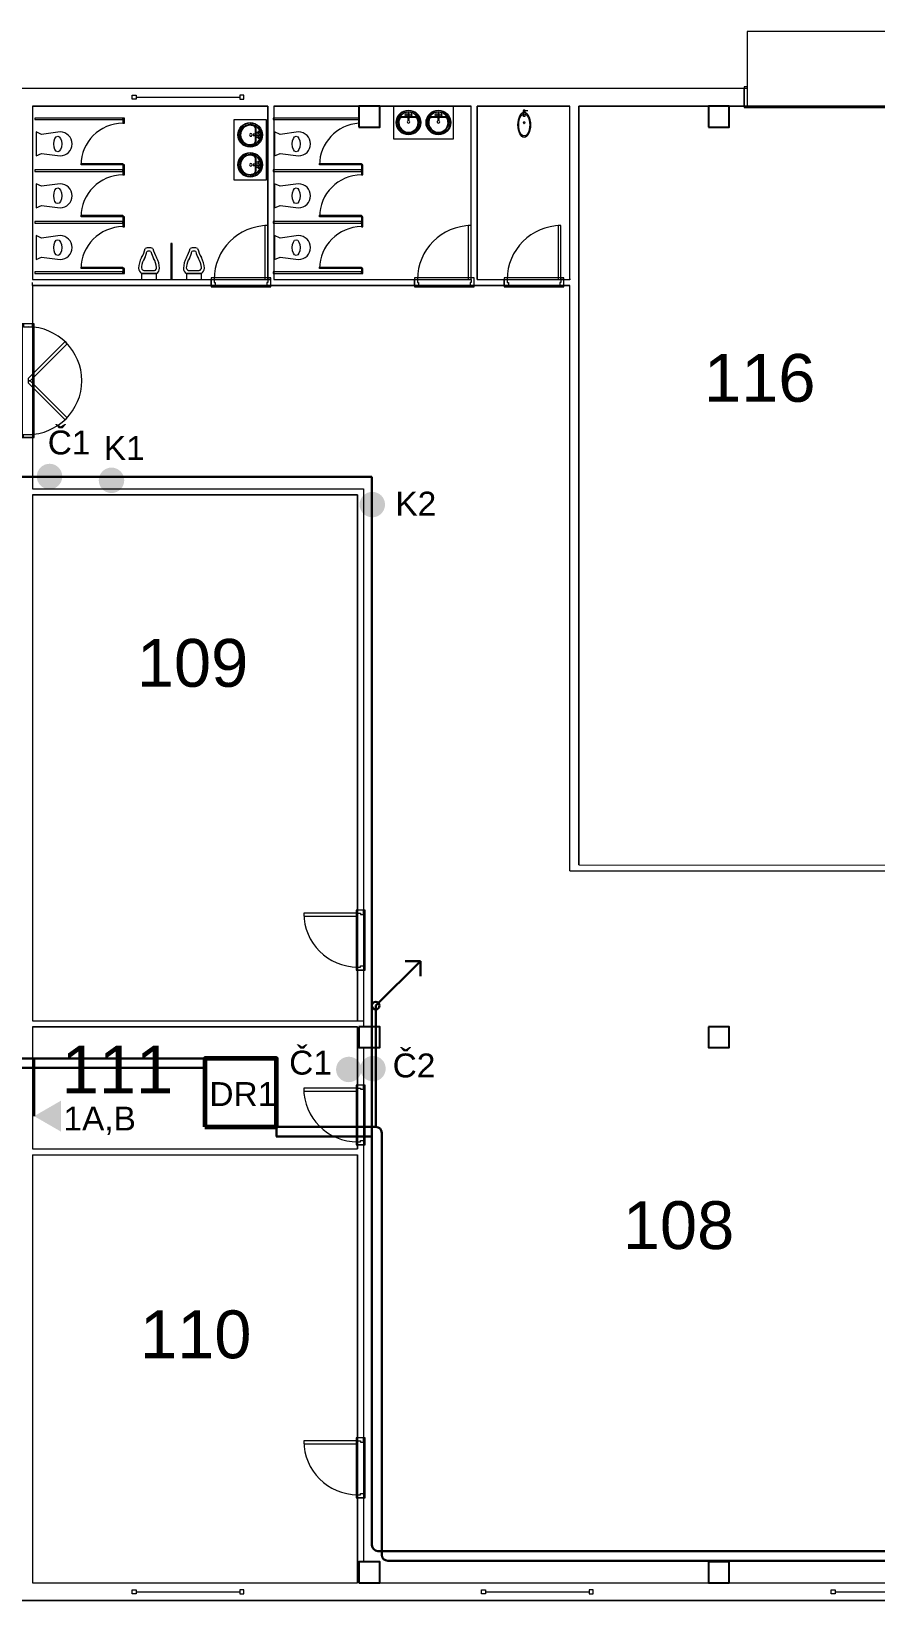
# Model space of a CAD drawing. Extents: x 23 to 125, y 27 to 85.
# Drawn here: x 48.46 to 62.58, y 59.22 to 85.47 of the extents above; entities that cross this region are included whole.
import ezdxf

# ---------------------------------------------------------------- set-up
doc = ezdxf.new("R2010")
doc.units = 0
doc.header["$LTSCALE"] = 1.485
doc.header["$MEASUREMENT"] = 0
doc.layers.get('0').update_dxf_attribs({"linetype": 'CONTINUOUS'})
for name, color, linetype, lineweight in [('bezpečnost', 5, 'CONTINUOUS', 30), ('kabely', 1, 'CONTINUOUS', 30), ('výplně', 1, 'CONTINUOUS', 18)]:
    doc.layers.add(name, color=color, linetype=linetype, lineweight=lineweight)
for name, color, linetype in [('DVEřE', 7, 'CONTINUOUS'), ('NADSTANDARDNí_úPRAVY', 7, 'CONTINUOUS'), ('NEMOBILNí_VYBAVENí', 7, 'CONTINUOUS'), ('PLášť_BUDOVY', 7, 'CONTINUOUS'), ('PříPOJKA', 7, 'CONTINUOUS'), ('ZEď', 7, 'CONTINUOUS')]:
    doc.layers.add(name, color=color, linetype=linetype)
doc.styles.get("Standard").update_dxf_attribs({"font": 'arial.ttf', "height": 0.4})

# ---------------------------------------------------------------- blocks, each defined once
blk = doc.blocks.new('*U54')
at = {"layer": 'NADSTANDARDNí_úPRAVY', "color": 7, "linetype": 'Continuous'}
blk.add_lwpolyline([(-0.107, -0.176), (0.243, -0.176), (0.243, 0.174), (-0.107, 0.174)], close=True, dxfattribs=at)
blk = doc.blocks.new('*U55')
at = {"color": 0, "linetype": 'ByBlock', "lineweight": -2, "transparency": 16777216}
for p in [(29.2205, 24.35), (35.0646, 24.35), (29.2205, 0), (35.0646, 0)]:
    blk.add_blockref('*U54', p, dxfattribs=at)
blk = doc.blocks.new('*U56')
blk.add_lwpolyline([(-0.175, 0.175), (-0.175, -0.175), (0.175, -0.175), (0.175, 0.175)], close=True)
blk = doc.blocks.new('*U57')
at = {"color": 0, "linetype": 'ByBlock', "lineweight": -2, "transparency": 16777216}
for p in [(29.2205, 0), (35.0646, 0)]:
    blk.add_blockref('*U56', p, dxfattribs=at)

msp = doc.modelspace()

# ---------------------------------------------------------------- hatches: boundary and pattern name
at = {"layer": 'bezpečnost'}
h = msp.add_hatch(color=5, dxfattribs=at)
h.dxf.hatch_style = 1
edge = h.paths.add_edge_path()
edge.add_arc((48.767, 78.021), 0.213, 0, 360)
h = msp.add_hatch(color=5, dxfattribs=at)
h.dxf.hatch_style = 1
edge = h.paths.add_edge_path()
edge.add_arc((49.803, 77.957), 0.213, 0, 360)
h = msp.add_hatch(color=5, dxfattribs=at)
h.dxf.hatch_style = 1
edge = h.paths.add_edge_path()
edge.add_arc((54.164, 77.551), 0.213, 0, 360)
h = msp.add_hatch(color=5, dxfattribs=at)
h.dxf.hatch_style = 1
edge = h.paths.add_edge_path()
edge.add_arc((53.771, 68.102), 0.213, 0, 360)
h = msp.add_hatch(color=5, dxfattribs=at)
h.dxf.hatch_style = 1
edge = h.paths.add_edge_path()
edge.add_arc((54.175, 68.116), 0.213, 0, 360)
at = {"layer": 'kabely'}
msp.add_hatch(color=1, dxfattribs=at).paths.add_polyline_path([(48.51, 67.321), (48.96, 67.061), (48.96, 67.581)])

# ---------------------------------------------------------------- linework, layer by layer
at = {"layer": 'bezpečnost'}
for p, q in [((48.727, 78.014), (48.042, 78.014)), ((54.158, 78.014), (48.727, 78.014)), ((54.158, 73.302), (54.158, 78.014)), ((54.158, 66.983), (54.158, 73.302)), ((49.505, 68.127), (30.626, 68.127)), ((51.363, 68.127), (32.053, 68.127)), ((52.558, 66.983), (54.158, 66.983)), ((52.563, 67.141), (52.563, 66.983)), ((54.158, 66.983), (54.158, 60.146)), ((54.258, 60.046), (63.705, 60.046))]:
    msp.add_line(p, q, dxfattribs=at)
msp.add_arc((54.258, 60.146), 0.1, 180, 270, dxfattribs=at)
at = {"layer": 'DVEřE', "color": 1, "lineweight": 60}
msp.add_lwpolyline([(51.363, 67.141), (52.563, 67.141), (52.563, 68.285), (51.363, 68.285)], close=True, dxfattribs=at)
at = {"layer": 'kabely'}
for p, q in [((54.222, 69.17), (54.968, 69.912)), ((54.713, 69.911), (54.968, 69.912)), ((54.968, 69.912), (54.968, 69.662)), ((54.222, 67.141), (54.222, 69.17)), ((51.363, 68.285), (32.307, 68.285)), ((51.363, 68.285), (48.509, 68.285)), ((48.509, 68.285), (48.509, 67.323))]:
    msp.add_line(p, q, dxfattribs=at)
at = {"layer": 'kabely', "color": 1, "lineweight": 30}
for p, q in [((52.563, 67.141), (54.222, 67.141)), ((54.322, 67.041), (54.322, 59.983)), ((54.422, 59.883), (118.346, 59.883)), ((54.422, 59.883), (64.522, 59.883))]:
    msp.add_line(p, q, dxfattribs=at)
at = {"layer": 'kabely'}
msp.add_circle((54.222, 69.17), 0.0642, dxfattribs=at)
at = {"layer": 'kabely', "color": 1, "lineweight": 30}
for centre, start, end in [((54.222, 67.041), 0, 90), ((54.422, 59.983), 180, 270)]:
    msp.add_arc(centre, 0.1, start, end, dxfattribs=at)
at = {"layer": 'NEMOBILNí_VYBAVENí', "color": 9, "linetype": 'Continuous', "lineweight": 0}
for points in [[(48.519, 84.017), (48.519, 83.992), (49.994, 83.992), (49.994, 84.017)], [(49.994, 84.017), (49.994, 83.934), (50.019, 83.934), (50.019, 84.017)], [(49.994, 83.259), (49.994, 83.234), (49.294, 83.234), (49.294, 83.259)], [(49.994, 83.234), (49.994, 83.15), (50.019, 83.15), (50.019, 83.234)], [(53.981, 83.259), (53.981, 83.234), (53.281, 83.234), (53.281, 83.259)], [(53.981, 83.234), (53.981, 83.15), (54.006, 83.15), (54.006, 83.234)], [(48.519, 83.15), (48.519, 83.125), (49.994, 83.125), (49.994, 83.15)], [(49.994, 83.15), (49.994, 83.067), (50.019, 83.067), (50.019, 83.15)], [(52.506, 83.15), (52.506, 83.125), (53.981, 83.125), (53.981, 83.15)], [(53.981, 83.15), (53.981, 83.067), (54.006, 83.067), (54.006, 83.15)], [(48.519, 82.284), (48.519, 82.259), (49.994, 82.259), (49.994, 82.284)], [(49.994, 82.392), (49.994, 82.367), (49.294, 82.367), (49.294, 82.392)], [(49.994, 82.367), (49.994, 82.284), (50.019, 82.284), (50.019, 82.367)], [(49.994, 82.284), (49.994, 82.2), (50.019, 82.2), (50.019, 82.284)], [(52.506, 82.284), (52.506, 82.259), (53.981, 82.259), (53.981, 82.284)], [(53.981, 82.392), (53.981, 82.367), (53.281, 82.367), (53.281, 82.392)], [(53.981, 82.367), (53.981, 82.284), (54.006, 82.284), (54.006, 82.367)], [(53.981, 82.284), (53.981, 82.2), (54.006, 82.2), (54.006, 82.284)], [(48.519, 81.417), (49.994, 81.417), (49.994, 81.442), (48.519, 81.442)], [(49.994, 81.525), (49.994, 81.5), (49.294, 81.5), (49.294, 81.525)], [(49.994, 81.5), (49.994, 81.417), (50.019, 81.417), (50.019, 81.5)], [(52.506, 81.417), (53.981, 81.417), (53.981, 81.442), (52.506, 81.442)], [(53.981, 81.525), (53.981, 81.5), (53.281, 81.5), (53.281, 81.525)], [(53.981, 81.5), (53.981, 81.417), (54.006, 81.417), (54.006, 81.5)]]:
    msp.add_lwpolyline(points, close=True, dxfattribs=at)
msp.add_lwpolyline([(53.939, 84.017), (52.506, 84.017), (52.506, 83.992), (53.939, 83.992)], dxfattribs=at)
for centre, start_param in [((50.007, 83.233), 4.730223), ((53.994, 83.233), 4.788959), ((50.007, 82.367), 4.730223), ((53.994, 82.367), 4.730223), ((50.007, 81.5), 4.730223), ((53.994, 81.5), 4.730223)]:
    msp.add_ellipse(centre, major_axis=(-0.713, 0), ratio=0.982456, start_param=start_param, end_param=6.28305, dxfattribs=at)
at = {"layer": 'PLášť_BUDOVY', "color": 7, "linetype": 'Continuous', "lineweight": 0}
for p, q in [((24.419, 84.517), (60.432, 84.517)), ((50.215, 84.365), (51.948, 84.365)), ((60.382, 84.217), (60.382, 84.517)), ((48.482, 84.217), (48.482, 81.317)), ((48.482, 84.217), (52.419, 84.217)), ((52.419, 84.217), (52.419, 81.317)), ((52.519, 84.217), (52.519, 81.317)), ((52.519, 84.217), (55.819, 84.217)), ((55.919, 84.217), (57.469, 84.217)), ((57.469, 81.317), (57.469, 84.217)), ((57.619, 84.217), (63.919, 84.217)), ((48.482, 81.317), (52.469, 81.317)), ((48.482, 81.217), (57.469, 81.217)), ((48.482, 81.217), (48.482, 77.817)), ((51.469, 81.217), (51.469, 81.317)), ((51.469, 81.317), (51.519, 81.317)), ((51.469, 81.217), (51.469, 81.317)), ((51.519, 81.217), (51.469, 81.217)), ((51.519, 81.317), (51.519, 81.267)), ((51.519, 81.267), (51.539, 81.267)), ((51.539, 81.217), (51.519, 81.217)), ((51.539, 81.267), (51.539, 81.217)), ((52.419, 81.267), (52.399, 81.267)), ((52.399, 81.267), (52.399, 81.217)), ((52.399, 81.217), (52.419, 81.217)), ((52.469, 81.317), (52.419, 81.317)), ((52.419, 81.307), (52.419, 81.267)), ((52.419, 81.217), (52.469, 81.217)), ((52.469, 81.217), (52.469, 81.317)), ((52.469, 81.217), (52.469, 81.317)), ((52.519, 81.317), (55.819, 81.317)), ((54.869, 81.217), (54.869, 81.317)), ((54.869, 81.317), (54.919, 81.317)), ((54.869, 81.217), (54.869, 81.317)), ((54.919, 81.217), (54.869, 81.217)), ((54.919, 81.317), (54.919, 81.267)), ((54.919, 81.267), (54.939, 81.267)), ((54.939, 81.217), (54.919, 81.217)), ((54.939, 81.267), (54.939, 81.217)), ((55.819, 81.267), (55.799, 81.267)), ((55.799, 81.267), (55.799, 81.217)), ((55.799, 81.217), (55.819, 81.217)), ((55.819, 81.317), (55.819, 81.267)), ((55.819, 81.217), (55.869, 81.217)), ((55.869, 81.217), (55.869, 81.317)), ((55.869, 81.217), (55.869, 81.317)), ((55.919, 81.317), (57.469, 81.317)), ((56.369, 81.217), (56.369, 81.317)), ((56.369, 81.317), (56.419, 81.317)), ((56.369, 81.217), (56.369, 81.317)), ((56.419, 81.217), (56.369, 81.217)), ((56.419, 81.317), (56.419, 81.267)), ((56.419, 81.267), (56.439, 81.267)), ((56.439, 81.217), (56.419, 81.217)), ((56.439, 81.267), (56.439, 81.217)), ((57.319, 81.267), (57.299, 81.267)), ((57.299, 81.267), (57.299, 81.217)), ((57.299, 81.217), (57.319, 81.217)), ((57.369, 81.317), (57.319, 81.317)), ((57.319, 81.317), (57.319, 81.267)), ((57.319, 81.217), (57.369, 81.217)), ((57.369, 81.217), (57.369, 81.317)), ((57.369, 81.217), (57.369, 81.317)), ((48.482, 80.574), (48.332, 80.574)), ((48.482, 78.674), (48.332, 78.674)), ((48.482, 77.817), (54.019, 77.817)), ((48.482, 77.717), (53.919, 77.717)), ((48.482, 77.717), (48.482, 68.917)), ((53.919, 77.717), (53.919, 68.917)), ((54.019, 77.817), (54.019, 68.817)), ((54.019, 70.765), (53.919, 70.765)), ((53.919, 70.765), (53.919, 70.715)), ((54.019, 70.765), (53.919, 70.765)), ((53.919, 70.715), (53.969, 70.715)), ((53.969, 70.715), (53.969, 70.695)), ((53.969, 70.695), (54.019, 70.695)), ((54.019, 70.715), (54.019, 70.765)), ((54.019, 70.695), (54.019, 70.715)), ((53.969, 69.815), (53.969, 69.835)), ((53.969, 69.835), (54.019, 69.835)), ((54.019, 69.835), (54.019, 69.815)), ((53.919, 69.765), (53.919, 69.815)), ((53.919, 69.815), (53.969, 69.815)), ((54.019, 69.765), (53.919, 69.765)), ((54.019, 69.765), (53.919, 69.765)), ((54.019, 69.815), (54.019, 69.765)), ((48.482, 68.917), (53.919, 68.917)), ((48.482, 68.817), (53.919, 68.817)), ((48.482, 68.817), (48.482, 66.774)), ((48.492, 68.917), (53.929, 68.917)), ((48.492, 68.917), (54.019, 68.917)), ((48.492, 68.917), (54.019, 68.917)), ((48.492, 68.817), (53.919, 68.817)), ((48.492, 68.817), (53.919, 68.817)), ((48.492, 68.817), (53.919, 68.817)), ((53.94, 68.817), (54.019, 68.817)), ((54.017, 67.841), (53.917, 67.841)), ((53.917, 67.841), (53.917, 67.791)), ((54.017, 67.841), (53.917, 67.841)), ((53.917, 67.791), (53.967, 67.791)), ((53.967, 67.791), (53.967, 67.771)), ((53.967, 67.771), (54.017, 67.771)), ((54.017, 67.791), (54.017, 67.841)), ((54.017, 67.771), (54.017, 67.791)), ((48.482, 66.774), (53.919, 66.774)), ((53.917, 66.841), (53.917, 66.891)), ((53.917, 66.891), (53.967, 66.891)), ((54.017, 66.841), (53.917, 66.841)), ((54.017, 66.841), (53.917, 66.841)), ((53.967, 66.891), (53.967, 66.911)), ((53.967, 66.911), (54.017, 66.911)), ((54.017, 66.911), (54.017, 66.891)), ((54.017, 66.891), (54.017, 66.841)), ((48.482, 66.674), (53.919, 66.674)), ((48.482, 66.674), (48.482, 59.517)), ((54.019, 61.938), (53.919, 61.938)), ((53.919, 61.938), (53.919, 61.888)), ((54.019, 61.938), (53.919, 61.938)), ((53.919, 61.888), (53.969, 61.888)), ((53.969, 61.888), (53.969, 61.868)), ((53.969, 61.868), (54.019, 61.868)), ((54.019, 61.888), (54.019, 61.938)), ((54.019, 61.868), (54.019, 61.888)), ((53.919, 60.938), (53.919, 60.988)), ((53.919, 60.988), (53.969, 60.988)), ((54.019, 60.938), (53.919, 60.938)), ((54.019, 60.938), (53.919, 60.938)), ((53.969, 60.988), (53.969, 61.008)), ((53.969, 61.008), (54.019, 61.008)), ((54.019, 61.008), (54.019, 60.988)), ((54.019, 60.988), (54.019, 60.938)), ((48.482, 59.517), (53.919, 59.517)), ((50.215, 59.365), (51.948, 59.365)), ((54.019, 59.517), (63.956, 59.517)), ((56.059, 59.365), (57.792, 59.365)), ((61.903, 59.365), (63.636, 59.365)), ((24.419, 59.217), (124.419, 59.217))]:
    msp.add_line(p, q, dxfattribs=at)
for points in [[(63.432, 84.467), (63.432, 85.467), (60.432, 85.467), (60.432, 84.467)], [(60.432, 84.542), (60.382, 84.542), (60.382, 84.192), (63.482, 84.192), (63.482, 84.542), (63.432, 84.542)], [(24.419, 84.517), (60.432, 84.517)], [(48.482, 84.217), (48.482, 81.317)], [(52.419, 84.217), (48.482, 84.217)], [(52.419, 84.217), (52.419, 84.217)], [(52.469, 81.317), (52.419, 81.317), (52.419, 84.217)], [(52.519, 84.217), (52.519, 81.317)], [(55.819, 84.217), (52.519, 84.217)], [(55.819, 84.217), (55.819, 84.217)], [(55.819, 81.317), (55.819, 81.317), (55.819, 84.217)], [(55.819, 81.317), (55.819, 81.317), (55.819, 84.217)], [(55.919, 84.217), (55.919, 81.317)], [(55.919, 81.317), (55.919, 84.217)], [(57.469, 84.217), (55.919, 84.217)], [(57.469, 81.317), (57.469, 84.217)], [(63.919, 84.217), (57.619, 84.217)], [(48.482, 81.317), (48.482, 81.317), (52.469, 81.317)], [(57.469, 81.217), (57.469, 81.217), (48.482, 81.217), (48.482, 81.267)], [(48.482, 81.217), (48.482, 81.217), (48.482, 81.267)], [(48.482, 81.217), (48.482, 77.817)], [(52.469, 81.317), (52.419, 81.317), (52.419, 81.307), (52.419, 81.307)], [(52.519, 81.317), (52.519, 81.317)], [(52.519, 81.317), (55.819, 81.317)], [(55.869, 81.317), (55.869, 81.317)], [(55.919, 81.317), (57.469, 81.317)], [(57.479, 81.317), (57.469, 81.317)], [(48.482, 77.817), (54.019, 77.817)], [(48.482, 77.717), (48.482, 68.917)], [(53.919, 77.717), (48.482, 77.717)], [(53.919, 68.917), (53.919, 68.917), (53.919, 77.717)], [(54.019, 77.817), (54.019, 68.817)], [(48.482, 68.917), (53.919, 68.917)], [(48.482, 68.817), (48.482, 66.774)], [(53.919, 68.817), (48.482, 68.817)], [(48.492, 68.917), (53.929, 68.917)], [(48.492, 68.917), (54.019, 68.917)], [(48.492, 68.917), (54.019, 68.917)], [(53.919, 68.817), (53.919, 66.774)], [(53.919, 66.774), (53.919, 68.817)], [(53.969, 68.817), (53.94, 68.817)], [(54.019, 68.817), (54.019, 68.817), (53.94, 68.817)], [(53.94, 68.817), (53.969, 68.817), (54.019, 68.817)], [(53.969, 68.817), (54.019, 68.817)], [(54.019, 68.467), (54.019, 59.867)], [(54.019, 68.467), (54.019, 59.867)], [(48.696, 66.774), (53.919, 66.774)], [(48.482, 66.674), (48.482, 59.517)], [(53.919, 59.517), (53.919, 66.674)], [(53.919, 66.674), (53.919, 59.517)], [(48.482, 59.517), (48.482, 59.517)], [(48.482, 59.517), (53.919, 59.517)], [(54.019, 59.517), (54.019, 59.517)], [(54.019, 59.517), (63.956, 59.517)], [(124.419, 59.217), (124.419, 59.217), (24.419, 59.217)]]:
    msp.add_lwpolyline(points, dxfattribs=at)
for points in [[(50.148, 84.398), (50.215, 84.398), (50.215, 84.331), (50.148, 84.331)], [(52.015, 84.398), (51.948, 84.398), (51.948, 84.331), (52.015, 84.331)], [(60.382, 84.217), (60.382, 84.517), (60.432, 84.517), (60.432, 84.217)], [(52.369, 82.217), (52.369, 81.317), (52.419, 81.317), (52.419, 82.217)], [(55.769, 82.217), (55.769, 81.317), (55.819, 81.317), (55.819, 82.217)], [(57.269, 82.217), (57.269, 81.317), (57.319, 81.317), (57.319, 82.217)], [(51.469, 81.192), (52.469, 81.192), (52.469, 81.342), (51.469, 81.342)], [(54.869, 81.192), (55.869, 81.192), (55.869, 81.342), (54.869, 81.342)], [(56.369, 81.192), (57.369, 81.192), (57.369, 81.342), (56.369, 81.342)], [(48.508, 78.674), (48.508, 80.574), (48.307, 80.574), (48.307, 78.674)], [(48.482, 80.574), (48.332, 80.574), (48.332, 80.524), (48.482, 80.524)], [(48.407, 79.624), (48.442, 79.624), (49.061, 80.242), (49.026, 80.278), (48.407, 79.659)], [(48.407, 79.624), (48.407, 79.588), (49.026, 78.969), (49.061, 79.005), (48.442, 79.624)], [(48.482, 78.674), (48.332, 78.674), (48.332, 78.724), (48.482, 78.724)], [(53.019, 70.665), (53.919, 70.665), (53.919, 70.715), (53.019, 70.715)], [(54.044, 69.765), (54.044, 70.765), (53.894, 70.765), (53.894, 69.765)], [(53.017, 67.741), (53.917, 67.741), (53.917, 67.791), (53.017, 67.791)], [(54.043, 66.841), (54.043, 67.841), (53.892, 67.841), (53.892, 66.841)], [(53.019, 61.838), (53.919, 61.838), (53.919, 61.888), (53.019, 61.888)], [(54.044, 60.938), (54.044, 61.938), (53.894, 61.938), (53.894, 60.938)], [(50.148, 59.398), (50.215, 59.398), (50.215, 59.331), (50.148, 59.331)], [(52.015, 59.398), (51.948, 59.398), (51.948, 59.331), (52.015, 59.331)], [(55.992, 59.398), (56.059, 59.398), (56.059, 59.331), (55.992, 59.331)], [(57.859, 59.398), (57.792, 59.398), (57.792, 59.331), (57.859, 59.331)], [(61.836, 59.398), (61.903, 59.398), (61.903, 59.331), (61.836, 59.331)]]:
    msp.add_lwpolyline(points, close=True, dxfattribs=at)
msp.add_lwpolyline([(48.407, 78.724, 1), (48.407, 80.524, 1)], format="xyb", close=True, dxfattribs=at)
for centre, start, end in [((52.419, 81.317), 90, 180), ((55.819, 81.317), 90, 180), ((57.319, 81.317), 90, 180), ((53.919, 70.715), 180, 270), ((53.917, 67.791), 180, 270), ((53.919, 61.888), 180, 270)]:
    msp.add_arc(centre, 0.9, start, end, dxfattribs=at)
at = {"layer": 'PříPOJKA', "color": 9, "linetype": 'Continuous', "lineweight": 0}
for p, q in [((54.617, 84.025), (54.63, 84.032)), ((54.63, 84.032), (54.617, 84.025)), ((54.64, 84.022), (54.628, 84.016)), ((54.656, 84.039), (54.769, 84.039)), ((54.769, 84.039), (54.656, 84.039)), ((54.769, 84.029), (54.664, 84.029)), ((54.703, 84.073), (54.747, 84.073)), ((54.726, 84.099), (54.726, 84.052)), ((54.769, 84.039), (54.882, 84.039)), ((54.882, 84.039), (54.769, 84.039)), ((54.874, 84.029), (54.769, 84.029)), ((54.791, 84.073), (54.835, 84.073)), ((54.814, 84.099), (54.814, 84.052)), ((54.91, 84.016), (54.898, 84.022)), ((54.908, 84.032), (54.921, 84.025)), ((54.921, 84.025), (54.908, 84.032)), ((55.117, 84.025), (55.13, 84.032)), ((55.13, 84.032), (55.117, 84.025)), ((55.14, 84.022), (55.128, 84.016)), ((55.156, 84.039), (55.269, 84.039)), ((55.269, 84.039), (55.156, 84.039)), ((55.269, 84.029), (55.164, 84.029)), ((55.203, 84.073), (55.247, 84.073)), ((55.226, 84.099), (55.226, 84.052)), ((55.269, 84.039), (55.382, 84.039)), ((55.382, 84.039), (55.269, 84.039)), ((55.374, 84.029), (55.269, 84.029)), ((55.291, 84.073), (55.335, 84.073)), ((55.314, 84.099), (55.314, 84.052)), ((55.41, 84.016), (55.398, 84.022)), ((55.408, 84.032), (55.421, 84.025)), ((55.421, 84.025), (55.408, 84.032)), ((56.762, 84.139), (56.723, 84.139)), ((52.142, 83.907), (52.142, 83.907)), ((52.202, 83.864), (52.196, 83.876)), ((52.205, 83.887), (52.212, 83.874)), ((52.212, 83.874), (52.205, 83.887)), ((52.209, 83.735), (52.209, 83.84)), ((52.219, 83.848), (52.219, 83.735)), ((52.219, 83.735), (52.219, 83.848)), ((52.279, 83.778), (52.232, 83.778)), ((52.253, 83.801), (52.253, 83.757)), ((54.597, 83.962), (54.597, 83.962)), ((54.941, 83.962), (54.941, 83.962)), ((55.097, 83.962), (55.097, 83.962)), ((55.441, 83.962), (55.441, 83.962)), ((52.142, 83.563), (52.142, 83.563)), ((52.196, 83.594), (52.202, 83.606)), ((52.212, 83.596), (52.205, 83.583)), ((52.205, 83.583), (52.212, 83.596)), ((52.209, 83.63), (52.209, 83.735)), ((52.219, 83.735), (52.219, 83.622)), ((52.219, 83.622), (52.219, 83.735)), ((52.279, 83.69), (52.232, 83.69)), ((52.253, 83.713), (52.253, 83.669)), ((52.142, 83.407), (52.142, 83.407)), ((52.202, 83.364), (52.196, 83.376)), ((52.205, 83.387), (52.212, 83.374)), ((52.212, 83.374), (52.205, 83.387)), ((52.209, 83.235), (52.209, 83.34)), ((52.209, 83.13), (52.209, 83.235)), ((52.219, 83.348), (52.219, 83.235)), ((52.219, 83.235), (52.219, 83.348)), ((52.219, 83.235), (52.219, 83.122)), ((52.219, 83.122), (52.219, 83.235)), ((52.279, 83.278), (52.232, 83.278)), ((52.253, 83.301), (52.253, 83.257)), ((52.253, 83.213), (52.253, 83.169)), ((52.142, 83.063), (52.142, 83.063)), ((52.196, 83.094), (52.202, 83.106)), ((52.212, 83.096), (52.205, 83.083)), ((52.205, 83.083), (52.212, 83.096)), ((52.279, 83.19), (52.232, 83.19)), ((50.307, 81.418), (50.556, 81.418)), ((50.343, 81.468), (50.52, 81.468)), ((51.057, 81.418), (51.306, 81.418)), ((51.093, 81.468), (51.27, 81.468))]:
    msp.add_line(p, q, dxfattribs=at)
for points in [[(54.519, 84.217), (54.519, 83.667), (55.519, 83.667), (55.519, 84.217)], [(54.758, 83.991), (54.78, 83.991), (54.78, 84.099), (54.758, 84.099)], [(55.258, 83.991), (55.28, 83.991), (55.28, 84.099), (55.258, 84.099)], [(52.397, 83.985), (51.847, 83.985), (51.847, 82.985), (52.397, 82.985)], [(52.171, 83.746), (52.171, 83.724), (52.279, 83.724), (52.279, 83.746)], [(52.171, 83.246), (52.171, 83.224), (52.279, 83.224), (52.279, 83.246)], [(50.819, 81.917), (50.794, 81.917), (50.794, 81.317), (50.819, 81.317)], [(50.556, 81.418), (50.306, 81.418), (50.306, 81.317), (50.556, 81.317)], [(51.306, 81.418), (51.056, 81.418), (51.056, 81.317), (51.306, 81.317)]]:
    msp.add_lwpolyline(points, close=True, dxfattribs=at)
for points in [[(54.563, 83.942, -1), (54.975, 83.942, -1)], [(55.063, 83.942, -1), (55.475, 83.942, -1)], [(48.544, 83.784), (48.544, 83.384), (48.634, 83.424), (48.944, 83.384, 1), (48.944, 83.784), (48.634, 83.744)], [(52.122, 83.941, -1), (52.122, 83.529, -1)], [(52.531, 83.784), (52.531, 83.384), (52.621, 83.424), (52.931, 83.384, 1), (52.931, 83.784), (52.621, 83.744)], [(52.122, 83.441, -1), (52.122, 83.029, -1)], [(48.544, 82.917), (48.544, 82.517), (48.634, 82.557), (48.944, 82.517, 1), (48.944, 82.917), (48.634, 82.877)], [(52.531, 82.917), (52.531, 82.517), (52.621, 82.557), (52.931, 82.517, 1), (52.931, 82.917), (52.621, 82.877)], [(48.544, 82.05), (48.544, 81.65), (48.634, 81.69), (48.944, 81.65, 1), (48.944, 82.05), (48.634, 82.01)], [(52.531, 82.05), (52.531, 81.65), (52.621, 81.69), (52.931, 81.65, 1), (52.931, 82.05), (52.621, 82.01)]]:
    msp.add_lwpolyline(points, format="xyb", close=True, dxfattribs=at)
msp.add_lwpolyline([(56.693, 84.139), (56.715, 84.139), (56.715, 84.041), (56.693, 84.041), (56.693, 84.139)], dxfattribs=at)
for centre, radius, start, end in [((54.769, 83.942), 0.195, 0, 180), ((54.769, 83.942), 0.173, 6.7831, 173.2169), ((54.656, 83.983), 0.0554, 90.1058, 118.7163), ((54.656, 83.983), 0.0554, 90.1058, 118.7163), ((54.664, 83.977), 0.0513, 89.7887, 118.3992), ((54.874, 83.977), 0.0513, 61.6008, 90.2113), ((54.882, 83.983), 0.0554, 61.2837, 89.8942), ((54.882, 83.983), 0.0554, 61.2837, 89.8942), ((55.269, 83.942), 0.195, 0, 180), ((55.269, 83.942), 0.173, 6.7831, 173.2169), ((55.156, 83.983), 0.0554, 90.1058, 118.7163), ((55.156, 83.983), 0.0554, 90.1058, 118.7163), ((55.164, 83.977), 0.0513, 89.7887, 118.3992), ((55.374, 83.977), 0.0513, 61.6008, 90.2113), ((55.382, 83.983), 0.0554, 61.2837, 89.8942), ((55.382, 83.983), 0.0554, 61.2837, 89.8942), ((52.122, 83.735), 0.195, 90, 270), ((52.122, 83.735), 0.173, 90, 270), ((52.122, 83.735), 0.195, 270, 90), ((52.122, 83.735), 0.174, 89.0574, 89.9996), ((52.122, 83.735), 0.173, 276.7831, 83.2169), ((52.157, 83.84), 0.0513, 359.7887, 28.3992), ((52.163, 83.848), 0.0554, 0.1058, 28.7163), ((52.163, 83.848), 0.0554, 0.1058, 28.7163), ((54.769, 83.942), 0.195, 180, 0), ((54.769, 83.942), 0.174, 179.0574, 179.9996), ((54.769, 83.942), 0.173, 180, 0), ((54.769, 83.942), 0.173, 0, 0.9433), ((55.269, 83.942), 0.195, 180, 0), ((55.269, 83.942), 0.174, 179.0574, 179.9996), ((55.269, 83.942), 0.173, 180, 0), ((55.269, 83.942), 0.173, 0, 0.9433), ((52.122, 83.735), 0.173, 270, 270.9433), ((52.157, 83.63), 0.0513, 331.6008, 0.2113), ((52.163, 83.622), 0.0554, 331.2837, 359.8942), ((52.163, 83.622), 0.0554, 331.2837, 359.8942), ((52.122, 83.235), 0.195, 90, 270), ((52.122, 83.235), 0.173, 90, 270), ((52.122, 83.235), 0.195, 270, 90), ((52.122, 83.235), 0.174, 89.0574, 89.9996), ((52.122, 83.235), 0.173, 276.7831, 83.2169), ((52.157, 83.34), 0.0513, 359.7887, 28.3992), ((52.163, 83.348), 0.0554, 0.1058, 28.7163), ((52.163, 83.348), 0.0554, 0.1058, 28.7163), ((52.122, 83.235), 0.173, 270, 270.9433), ((52.157, 83.13), 0.0513, 331.6008, 0.2113), ((52.163, 83.122), 0.0554, 331.2837, 359.8942), ((52.163, 83.122), 0.0554, 331.2837, 359.8942)]:
    msp.add_arc(centre, radius, start, end, dxfattribs=at)
for centre, major_axis, ratio, start_param, end_param in [((54.769, 83.941), (0, -0.175), 0.992343, 4.206616, 4.587061), ((54.769, 83.941), (0, -0.175), 0.992343, 4.206616, 4.587061), ((54.769, 83.939), (0.161, 0), 0.984615, 2.635819, 2.986075), ((54.769, 83.939), (0.161, 0), 0.984615, 0.155517, 0.505773), ((54.769, 83.941), (0, -0.175), 0.992343, 1.696124, 2.07657), ((54.769, 83.941), (0, -0.175), 0.992343, 1.696124, 2.07657), ((55.269, 83.941), (0, -0.175), 0.992343, 4.206616, 4.587061), ((55.269, 83.941), (0, -0.175), 0.992343, 4.206616, 4.587061), ((55.269, 83.939), (0.161, 0), 0.984615, 2.635819, 2.986075), ((55.269, 83.939), (0.161, 0), 0.984615, 0.155517, 0.505773), ((55.269, 83.941), (0, -0.175), 0.992343, 1.696124, 2.07657), ((55.269, 83.941), (0, -0.175), 0.992343, 1.696124, 2.07657), ((52.119, 83.735), (0, -0.161), 0.984615, -3.141593, -1.570796), ((52.133, 83.735), (0, -0.0216), 0.995317, -3.141593, 0), ((52.119, 83.735), (0, -0.161), 0.984615, -3.29711, -3.141593), ((52.121, 83.735), (-0.175, 0), 0.992343, 4.587061, 4.688231), ((52.133, 83.735), (0, -0.0216), 0.995317, 0, 3.141593), ((52.121, 83.735), (-0.175, 0), 0.992343, 4.206616, 4.587061), ((52.121, 83.735), (-0.175, 0), 0.992343, 4.206616, 4.587061), ((52.119, 83.735), (0, -0.161), 0.984615, 2.635819, 2.986075), ((54.769, 83.941), (0, -0.175), 0.992343, 4.587061, 4.688231), ((54.769, 83.939), (0.161, 0), 0.984615, -3.29711, -3.141593), ((54.769, 83.939), (0.161, 0), 0.984615, -3.141593, -1.570796), ((54.769, 83.953), (0.0216, 0), 0.995317, 0, 3.141593), ((54.769, 83.953), (0.0216, 0), 0.995317, -3.141593, 0), ((54.769, 83.939), (0.161, 0), 0.984615, -1.570796, 0), ((54.769, 83.939), (0.161, 0), 0.984615, 0, 0.155518), ((54.769, 83.941), (0, -0.175), 0.992343, 1.594959, 1.696124), ((55.269, 83.941), (0, -0.175), 0.992343, 4.587061, 4.688231), ((55.269, 83.939), (0.161, 0), 0.984615, -3.29711, -3.141593), ((55.269, 83.939), (0.161, 0), 0.984615, -3.141593, -1.570796), ((55.269, 83.953), (0.0216, 0), 0.995317, 0, 3.141593), ((55.269, 83.953), (0.0216, 0), 0.995317, -3.141593, 0), ((55.269, 83.939), (0.161, 0), 0.984615, -1.570796, 0), ((55.269, 83.939), (0.161, 0), 0.984615, 0, 0.155518), ((55.269, 83.941), (0, -0.175), 0.992343, 1.594959, 1.696124), ((52.119, 83.735), (0, -0.161), 0.984615, -1.570796, 0), ((52.119, 83.735), (0, -0.161), 0.984615, 0, 0.155518), ((52.121, 83.735), (-0.175, 0), 0.992343, 1.594959, 1.696124), ((52.121, 83.735), (-0.175, 0), 0.992343, 1.696124, 2.07657), ((52.121, 83.735), (-0.175, 0), 0.992343, 1.696124, 2.07657), ((52.119, 83.735), (0, -0.161), 0.984615, 0.155517, 0.505773), ((52.119, 83.235), (0, -0.161), 0.984615, -3.141593, -1.570796), ((52.119, 83.235), (0, -0.161), 0.984615, -1.570796, 0), ((52.133, 83.235), (0, -0.0216), 0.995317, -3.141593, 0), ((52.119, 83.235), (0, -0.161), 0.984615, -3.29711, -3.141593), ((52.121, 83.235), (-0.175, 0), 0.992343, 4.587061, 4.688231), ((52.133, 83.235), (0, -0.0216), 0.995317, 0, 3.141593), ((52.121, 83.235), (-0.175, 0), 0.992343, 4.206616, 4.587061), ((52.121, 83.235), (-0.175, 0), 0.992343, 4.206616, 4.587061), ((52.119, 83.235), (0, -0.161), 0.984615, 2.635819, 2.986075), ((52.119, 83.235), (0, -0.161), 0.984615, 0, 0.155518), ((52.121, 83.235), (-0.175, 0), 0.992343, 1.594959, 1.696124), ((52.121, 83.235), (-0.175, 0), 0.992343, 1.696124, 2.07657), ((52.121, 83.235), (-0.175, 0), 0.992343, 1.696124, 2.07657), ((52.119, 83.235), (0, -0.161), 0.984615, 0.155517, 0.505773), ((50.602, 81.502), (0, 0.349), 0.990405, 1.026245, 1.558749), ((49.787, 81.99), (0, 0.607), 0.990405, 4.18207, 4.453126), ((50.566, 81.505), (0.022, 0.281), 0.925073, 1.015415, 1.547919), ((49.989, 81.893), (-0.036, 0.451), 0.92508, -2.158859, -1.887804), ((50.431, 81.683), (0, 0.164), 0.990405, 5.888394, 6.677976), ((50.43, 81.712), (0, 0.0801), 0.924953, -0.458739, 0.458739), ((50.871, 81.904), (0.026, 0.456), 0.92502, 1.890786, 2.161842), ((51.075, 81.99), (0, 0.607), 0.990405, 1.83006, 2.101115), ((50.275, 81.498), (-0.016, 0.304), 0.925011, -1.55123, -1.018726), ((50.26, 81.502), (0, 0.349), 0.990405, 4.724437, 5.256941), ((51.352, 81.502), (0, 0.349), 0.990405, 1.026245, 1.558749), ((50.537, 81.99), (0, 0.607), 0.990405, 4.18207, 4.453126), ((51.316, 81.505), (0.022, 0.281), 0.925073, 1.015415, 1.547919), ((50.739, 81.893), (-0.036, 0.451), 0.92508, -2.158859, -1.887804), ((51.181, 81.683), (0, 0.164), 0.990405, 5.888394, 6.677976), ((51.18, 81.712), (0, 0.0801), 0.924953, -0.458739, 0.458739), ((51.621, 81.904), (0.026, 0.456), 0.92502, 1.890786, 2.161842), ((51.825, 81.99), (0, 0.607), 0.990405, 1.83006, 2.101115), ((51.025, 81.498), (-0.016, 0.304), 0.925011, -1.55123, -1.018726), ((51.01, 81.502), (0, 0.349), 0.990405, 4.724437, 5.256941), ((50.352, 81.504), (0, 0.0969), 0.990405, 1.543834, 2.657457), ((50.349, 81.517), (-0.0013, 0.049), 0.924966, 1.242724, 2.965856), ((50.512, 81.513), (0, 0.0452), 0.990405, 3.336723, 4.847291), ((50.508, 81.504), (0, 0.0989), 0.990405, 3.652823, 4.733662), ((51.102, 81.504), (0, 0.0969), 0.990405, 1.543834, 2.657457), ((51.099, 81.517), (-0.0013, 0.049), 0.924966, 1.242724, 2.965856), ((51.262, 81.513), (0, 0.0452), 0.990405, 3.336723, 4.847291), ((51.258, 81.504), (0, 0.0989), 0.990405, 3.652823, 4.733662)]:
    msp.add_ellipse(centre, major_axis=major_axis, ratio=ratio, start_param=start_param, end_param=end_param, dxfattribs=at)
for centre, major_axis in [((56.704, 83.903), (0, -0.21)), ((56.704, 83.903), (0, -0.185)), ((56.704, 84.139), (0, -0.0192)), ((56.704, 83.939), (0, -0.0192)), ((48.904, 83.584), (0, -0.132)), ((52.891, 83.584), (0, -0.132)), ((48.904, 82.717), (0, -0.132)), ((52.891, 82.717), (0, -0.132)), ((48.904, 81.85), (0, -0.132)), ((52.891, 81.85), (0, -0.132))]:
    msp.add_ellipse(centre, major_axis=major_axis, ratio=0.5, dxfattribs=at)
at = {"layer": 'ZEď', "color": 7, "linetype": 'Continuous', "lineweight": 0}
for p, q in [((57.619, 71.523), (57.619, 84.217)), ((57.469, 71.423), (57.469, 81.217)), ((57.469, 71.423), (63.956, 71.421)), ((57.619, 71.523), (63.955, 71.521))]:
    msp.add_line(p, q, dxfattribs=at)
for points in [[(57.469, 84.217), (57.469, 84.217)], [(57.619, 84.217), (57.619, 71.523)], [(57.469, 71.423), (57.469, 81.217)], [(63.956, 71.421), (57.469, 71.423)], [(57.619, 71.523), (57.619, 71.523), (63.955, 71.521)]]:
    msp.add_lwpolyline(points, dxfattribs=at)

# ---------------------------------------------------------------- block references
at = {"lineweight": 0}
for name, p in [('*U55', (24.826, 59.692)), ('*U57', (24.894, 68.642))]:
    msp.add_blockref(name, p, dxfattribs=at)

# ---------------------------------------------------------------- texts
at = {"layer": 'bezpečnost', "char_height": 0.4, "attachment_point": 1}
for s, insert in [('Č1', (48.737, 78.79)), ('K1', (49.675, 78.697)), ('K2', (54.55, 77.767)), ('Č1', (52.774, 68.416)), ('Č2', (54.504, 68.369))]:
    msp.add_mtext_dynamic_manual_height_columns(s, width=1.12768, gutter_width=2, heights=[0], dxfattribs=dict(at, insert=insert))
at = {"layer": 'DVEřE', "color": 11, "true_color": 0xf27172, "char_height": 0.8, "attachment_point": 1}
for s, width, insert in [('116', 2.07352, (59.71, 80.071)), ('109', 2.18291, (50.226, 75.303)), ('111', 2.03363, (48.97, 68.5)), ('108', 2.23142, (58.352, 65.898)), ('110', 1.93443, (50.279, 64.071))]:
    msp.add_mtext_dynamic_manual_height_columns(s, width=width, gutter_width=4, heights=[0], dxfattribs=dict(at, insert=insert))
at = {"layer": 'kabely', "insert": (49, 67.481), "char_height": 0.4, "attachment_point": 1}
msp.add_mtext_dynamic_manual_height_columns('1A,B', width=1, gutter_width=2, heights=[0], dxfattribs=at)
at = {"layer": 'výplně', "insert": (51.44, 67.89), "char_height": 0.4, "attachment_point": 1}
msp.add_mtext_dynamic_manual_height_columns('{\\C1;DR1}', width=1.21017, gutter_width=2, heights=[0], dxfattribs=at)

doc.saveas('drawing.dxf')
